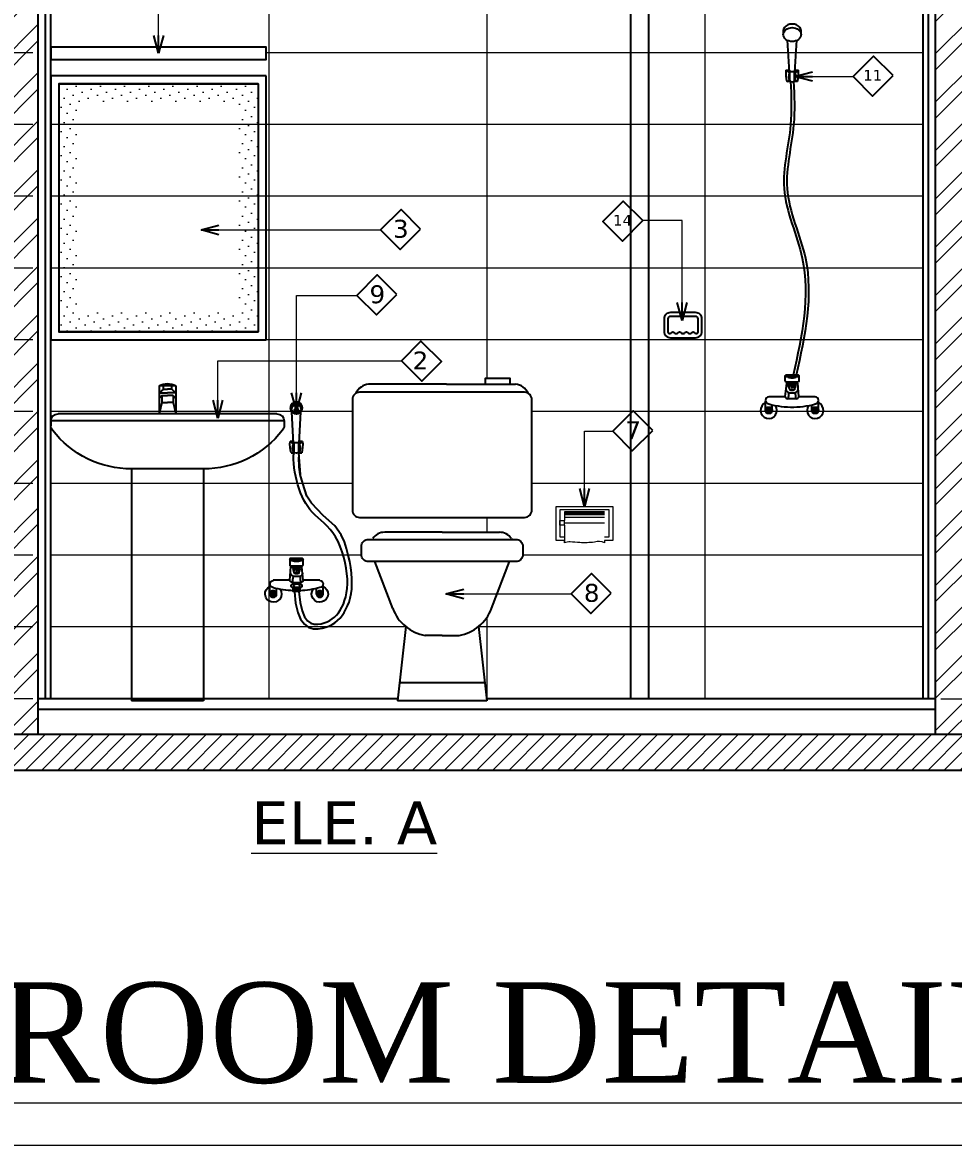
# Model space of a CAD drawing. Header units: centimetres. Extents: x 7997 to 116674, y 1017 to 13844.
# Drawn here: x 51540.4 to 51799.8, y 9764.1 to 10077 of the extents above; entities that cross this region are included whole.
import ezdxf
from ezdxf.enums import TextEntityAlignment as Align

# ---------------------------------------------------------------- set-up
doc = ezdxf.new("R2010")
doc.units = ezdxf.units.CM
doc.header["$LTSCALE"] = 200
doc.header["$PDMODE"] = 2
for name, color, linetype in [('A-DIM', 10, 'Continuous'), ('AFIX', 2, 'Continuous'), ('AFP-HATCH-TILES', 251, 'Continuous'), ('AFP-TOILET FIXTURE', 8, 'Continuous'), ('AFP-WALL  PLASTER', 8, 'Continuous'), ('COL', 1, 'Continuous'), ('DIM', 11, 'Continuous'), ('STEP', 7, 'Continuous'), ('WIN', 6, 'Continuous')]:
    doc.layers.add(name, color=color, linetype=linetype)
for name, color, linetype, lineweight in [('HAT', 8, 'Continuous', 9), ('HATCH', 8, 'Continuous', 5), ('TEXT', 6, 'Continuous', 18), ('TITLE', 7, 'Continuous', 20), ('WALL', 3, 'Continuous', 25)]:
    doc.layers.add(name, color=color, linetype=linetype, lineweight=lineweight)
doc.styles.add('sheet notes', font='verdana.ttf')
doc.styles.add('T2', font='')
doc.styles.add('TT1', font='times.ttf', dxfattribs={"width": 0.8, "height": 40})
doc.styles.get('T2').set_extended_font_data('Elisia')
doc.dimstyles.new('NORMAL-1', dxfattribs={"dimtxt": 10, "dimasz": 5, "dimexe": 5, "dimexo": 5, "dimgap": 1, "dimtad": 0, "dimdec": 0, "dimdsep": 46, "dimtxsty": 'T2', "dimblk1": 'OBLIQUE', "dimblk2": 'OBLIQUE', "dimsah": 1, "dimcen": 0.09, "dimclrd": 4, "dimclre": 4, "dimclrt": 6, "dimadec": 0, "dimazin": 0, "dimtfac": 1, "dimtdec": 0, "dimtofl": 0, "dimtmove": 1, "dimatfit": 3, "dimldrblk": 'OPEN30', "dimfxl": 0, "dimtolj": 1, "dimtzin": 0, "dimlwd": 5, "dimlwe": 5, "dimarcsym": 0})

# ---------------------------------------------------------------- blocks, each defined once
blk = doc.blocks.new('_OBLIQUE')
at = {"color": 0, "linetype": 'ByBlock'}
blk.add_line((-0.5, -0.5), (0.5, 0.5), dxfattribs=at)
blk = doc.blocks.new('*D330')
at = {"layer": 'Defpoints', "color": 0, "transparency": 16777216}
for p in [(51791.29, 10158.57), (51823.88, 10158.57), (51791.29, 9888.57, 0)]:
    blk.add_point(p, dxfattribs=at)
at = {"layer": 'DIM', "color": 4, "lineweight": 5, "transparency": 16777216}
for p, q in [((51796.29, 10158.57), (51828.88, 10158.57)), ((51823.88, 10158.57), (51823.88, 10037.43)), ((51823.88, 9888.57), (51823.88, 10009.71)), ((51796.29, 9888.57), (51828.88, 9888.57))]:
    blk.add_line(p, q, dxfattribs=at)
at = {"layer": 'DIM', "color": 4, "lineweight": 5, "transparency": 16777216, "xscale": 5, "yscale": 5, "zscale": 5}
for p, rotation in [((51823.88, 10158.57), 90), ((51823.88, 9888.57), 270)]:
    blk.add_blockref('_OBLIQUE', p, dxfattribs=dict(at, rotation=rotation))
at = {"layer": 'DIM', "color": 6, "transparency": 16777216, "insert": (51823.88, 10023.57), "char_height": 10, "attachment_point": 5, "rotation": 90, "style": 'T2'}
blk.add_mtext('\\A1;270', dxfattribs=at)
blk = doc.blocks.new('_Open30')
at = {"color": 0, "linetype": 'ByBlock', "lineweight": -2}
for p, q in [((-1, 0.268), (0, 0)), ((0, 0), (-1, -0.268)), ((0, 0), (-1, 0))]:
    blk.add_line(p, q, dxfattribs=at)
blk = doc.blocks.new('*D336')
at = {"layer": 'Defpoints', "color": 0, "transparency": 16777216}
for p in [(51548.29, 10088.57), (51508.7, 10068.57), (51548.29, 10068.57)]:
    blk.add_point(p, dxfattribs=at)
at = {"layer": 'DIM', "color": 4, "lineweight": 5, "transparency": 16777216}
for p, q in [((51508.7, 10088.57), (51508.7, 10093.57)), ((51543.29, 10088.57), (51503.7, 10088.57)), ((51543.29, 10068.57), (51503.7, 10068.57)), ((51508.7, 10068.57), (51508.7, 10063.57))]:
    blk.add_line(p, q, dxfattribs=at)
at = {"layer": 'DIM', "color": 4, "lineweight": 5, "transparency": 16777216, "xscale": 5, "yscale": 5, "zscale": 5}
for p, rotation in [((51508.7, 10088.57), 270), ((51508.7, 10068.57), 90)]:
    blk.add_blockref('_OBLIQUE', p, dxfattribs=dict(at, rotation=rotation))
at = {"layer": 'DIM', "color": 6, "transparency": 16777216, "insert": (51508.7, 10078.57), "char_height": 10, "attachment_point": 5, "rotation": 90, "style": 'T2'}
blk.add_mtext('\\A1;20', dxfattribs=at)
blk = doc.blocks.new('*D337')
at = {"layer": 'Defpoints', "color": 0, "transparency": 16777216}
for p in [(51548.29, 10068.57), (51508.7, 10048.57), (51548.29, 10048.57)]:
    blk.add_point(p, dxfattribs=at)
at = {"layer": 'DIM', "color": 4, "lineweight": 5, "transparency": 16777216}
for p, q in [((51508.7, 10068.57), (51508.7, 10073.57)), ((51543.29, 10068.57), (51503.7, 10068.57)), ((51543.29, 10048.57), (51503.7, 10048.57)), ((51508.7, 10048.57), (51508.7, 10043.57))]:
    blk.add_line(p, q, dxfattribs=at)
at = {"layer": 'DIM', "color": 4, "lineweight": 5, "transparency": 16777216, "xscale": 5, "yscale": 5, "zscale": 5}
for p, rotation in [((51508.7, 10068.57), 270), ((51508.7, 10048.57), 90)]:
    blk.add_blockref('_OBLIQUE', p, dxfattribs=dict(at, rotation=rotation))
at = {"layer": 'DIM', "color": 6, "transparency": 16777216, "insert": (51508.7, 10058.57), "char_height": 10, "attachment_point": 5, "rotation": 90, "style": 'T2'}
blk.add_mtext('\\A1;20', dxfattribs=at)
blk = doc.blocks.new('*D338')
at = {"layer": 'Defpoints', "color": 0, "transparency": 16777216}
for p in [(51548.29, 10048.57), (51508.7, 10028.57), (51548.29, 10028.57)]:
    blk.add_point(p, dxfattribs=at)
at = {"layer": 'DIM', "color": 4, "lineweight": 5, "transparency": 16777216}
for p, q in [((51508.7, 10048.57), (51508.7, 10053.57)), ((51543.29, 10048.57), (51503.7, 10048.57)), ((51543.29, 10028.57), (51503.7, 10028.57)), ((51508.7, 10028.57), (51508.7, 10023.57))]:
    blk.add_line(p, q, dxfattribs=at)
at = {"layer": 'DIM', "color": 4, "lineweight": 5, "transparency": 16777216, "xscale": 5, "yscale": 5, "zscale": 5}
for p, rotation in [((51508.7, 10048.57), 270), ((51508.7, 10028.57), 90)]:
    blk.add_blockref('_OBLIQUE', p, dxfattribs=dict(at, rotation=rotation))
at = {"layer": 'DIM', "color": 6, "transparency": 16777216, "insert": (51508.7, 10038.57), "char_height": 10, "attachment_point": 5, "rotation": 90, "style": 'T2'}
blk.add_mtext('\\A1;20', dxfattribs=at)
blk = doc.blocks.new('*D339')
at = {"layer": 'Defpoints', "color": 0, "transparency": 16777216}
for p in [(51548.29, 10028.57), (51508.7, 10008.57), (51548.29, 10008.57)]:
    blk.add_point(p, dxfattribs=at)
at = {"layer": 'DIM', "color": 4, "lineweight": 5, "transparency": 16777216}
for p, q in [((51508.7, 10028.57), (51508.7, 10033.57)), ((51543.29, 10028.57), (51503.7, 10028.57)), ((51543.29, 10008.57), (51503.7, 10008.57)), ((51508.7, 10008.57), (51508.7, 10003.57))]:
    blk.add_line(p, q, dxfattribs=at)
at = {"layer": 'DIM', "color": 4, "lineweight": 5, "transparency": 16777216, "xscale": 5, "yscale": 5, "zscale": 5}
for p, rotation in [((51508.7, 10028.57), 270), ((51508.7, 10008.57), 90)]:
    blk.add_blockref('_OBLIQUE', p, dxfattribs=dict(at, rotation=rotation))
at = {"layer": 'DIM', "color": 6, "transparency": 16777216, "insert": (51508.7, 10018.57), "char_height": 10, "attachment_point": 5, "rotation": 90, "style": 'T2'}
blk.add_mtext('\\A1;20', dxfattribs=at)
blk = doc.blocks.new('*D340')
at = {"layer": 'Defpoints', "color": 0, "transparency": 16777216}
for p in [(51548.29, 10008.57), (51508.7, 9988.57), (51548.29, 9988.57)]:
    blk.add_point(p, dxfattribs=at)
at = {"layer": 'DIM', "color": 4, "lineweight": 5, "transparency": 16777216}
for p, q in [((51508.7, 10008.57), (51508.7, 10013.57)), ((51543.29, 10008.57), (51503.7, 10008.57)), ((51543.29, 9988.57), (51503.7, 9988.57)), ((51508.7, 9988.57), (51508.7, 9983.57))]:
    blk.add_line(p, q, dxfattribs=at)
at = {"layer": 'DIM', "color": 4, "lineweight": 5, "transparency": 16777216, "xscale": 5, "yscale": 5, "zscale": 5}
for p, rotation in [((51508.7, 10008.57), 270), ((51508.7, 9988.57), 90)]:
    blk.add_blockref('_OBLIQUE', p, dxfattribs=dict(at, rotation=rotation))
at = {"layer": 'DIM', "color": 6, "transparency": 16777216, "insert": (51508.7, 9998.57), "char_height": 10, "attachment_point": 5, "rotation": 90, "style": 'T2'}
blk.add_mtext('\\A1;20', dxfattribs=at)
blk = doc.blocks.new('*D341')
at = {"layer": 'Defpoints', "color": 0, "transparency": 16777216}
for p in [(51548.29, 9988.57), (51508.7, 9968.57), (51548.29, 9968.57)]:
    blk.add_point(p, dxfattribs=at)
at = {"layer": 'DIM', "color": 4, "lineweight": 5, "transparency": 16777216}
for p, q in [((51508.7, 9988.57), (51508.7, 9993.57)), ((51543.29, 9988.57), (51503.7, 9988.57)), ((51543.29, 9968.57), (51503.7, 9968.57)), ((51508.7, 9968.57), (51508.7, 9963.57))]:
    blk.add_line(p, q, dxfattribs=at)
at = {"layer": 'DIM', "color": 4, "lineweight": 5, "transparency": 16777216, "xscale": 5, "yscale": 5, "zscale": 5}
for p, rotation in [((51508.7, 9988.57), 270), ((51508.7, 9968.57), 90)]:
    blk.add_blockref('_OBLIQUE', p, dxfattribs=dict(at, rotation=rotation))
at = {"layer": 'DIM', "color": 6, "transparency": 16777216, "insert": (51508.7, 9978.57), "char_height": 10, "attachment_point": 5, "rotation": 90, "style": 'T2'}
blk.add_mtext('\\A1;20', dxfattribs=at)
blk = doc.blocks.new('*D342')
at = {"layer": 'Defpoints', "color": 0, "transparency": 16777216}
for p in [(51548.29, 9968.57), (51508.7, 9948.57), (51548.29, 9948.57)]:
    blk.add_point(p, dxfattribs=at)
at = {"layer": 'DIM', "color": 4, "lineweight": 5, "transparency": 16777216}
for p, q in [((51508.7, 9968.57), (51508.7, 9973.57)), ((51543.29, 9968.57), (51503.7, 9968.57)), ((51543.29, 9948.57), (51503.7, 9948.57)), ((51508.7, 9948.57), (51508.7, 9943.57))]:
    blk.add_line(p, q, dxfattribs=at)
at = {"layer": 'DIM', "color": 4, "lineweight": 5, "transparency": 16777216, "xscale": 5, "yscale": 5, "zscale": 5}
for p, rotation in [((51508.7, 9968.57), 270), ((51508.7, 9948.57), 90)]:
    blk.add_blockref('_OBLIQUE', p, dxfattribs=dict(at, rotation=rotation))
at = {"layer": 'DIM', "color": 6, "transparency": 16777216, "insert": (51508.7, 9958.57), "char_height": 10, "attachment_point": 5, "rotation": 90, "style": 'T2'}
blk.add_mtext('\\A1;20', dxfattribs=at)
blk = doc.blocks.new('*D343')
at = {"layer": 'Defpoints', "color": 0, "transparency": 16777216}
for p in [(51548.29, 9948.57), (51508.7, 9928.57), (51548.29, 9928.57)]:
    blk.add_point(p, dxfattribs=at)
at = {"layer": 'DIM', "color": 4, "lineweight": 5, "transparency": 16777216}
for p, q in [((51508.7, 9948.57), (51508.7, 9953.57)), ((51543.29, 9948.57), (51503.7, 9948.57)), ((51543.29, 9928.57), (51503.7, 9928.57)), ((51508.7, 9928.57), (51508.7, 9923.57))]:
    blk.add_line(p, q, dxfattribs=at)
at = {"layer": 'DIM', "color": 4, "lineweight": 5, "transparency": 16777216, "xscale": 5, "yscale": 5, "zscale": 5}
for p, rotation in [((51508.7, 9948.57), 270), ((51508.7, 9928.57), 90)]:
    blk.add_blockref('_OBLIQUE', p, dxfattribs=dict(at, rotation=rotation))
at = {"layer": 'DIM', "color": 6, "transparency": 16777216, "insert": (51508.7, 9938.57), "char_height": 10, "attachment_point": 5, "rotation": 90, "style": 'T2'}
blk.add_mtext('\\A1;20', dxfattribs=at)
blk = doc.blocks.new('*D344')
at = {"layer": 'Defpoints', "color": 0, "transparency": 16777216}
for p in [(51548.29, 9928.57), (51508.7, 9908.57), (51548.29, 9908.57)]:
    blk.add_point(p, dxfattribs=at)
at = {"layer": 'DIM', "color": 4, "lineweight": 5, "transparency": 16777216}
for p, q in [((51508.7, 9928.57), (51508.7, 9933.57)), ((51543.29, 9928.57), (51503.7, 9928.57)), ((51543.29, 9908.57), (51503.7, 9908.57)), ((51508.7, 9908.57), (51508.7, 9903.57))]:
    blk.add_line(p, q, dxfattribs=at)
at = {"layer": 'DIM', "color": 4, "lineweight": 5, "transparency": 16777216, "xscale": 5, "yscale": 5, "zscale": 5}
for p, rotation in [((51508.7, 9928.57), 270), ((51508.7, 9908.57), 90)]:
    blk.add_blockref('_OBLIQUE', p, dxfattribs=dict(at, rotation=rotation))
at = {"layer": 'DIM', "color": 6, "transparency": 16777216, "insert": (51508.7, 9918.57), "char_height": 10, "attachment_point": 5, "rotation": 90, "style": 'T2'}
blk.add_mtext('\\A1;20', dxfattribs=at)
blk = doc.blocks.new('*D345')
at = {"layer": 'Defpoints', "color": 0, "transparency": 16777216}
for p in [(51548.29, 9908.57), (51508.7, 9888.57), (51548.29, 9888.57, 0)]:
    blk.add_point(p, dxfattribs=at)
at = {"layer": 'DIM', "color": 4, "lineweight": 5, "transparency": 16777216}
for p, q in [((51508.7, 9908.57), (51508.7, 9913.57)), ((51543.29, 9908.57), (51503.7, 9908.57)), ((51543.29, 9888.57), (51503.7, 9888.57)), ((51508.7, 9888.57), (51508.7, 9883.57))]:
    blk.add_line(p, q, dxfattribs=at)
at = {"layer": 'DIM', "color": 4, "lineweight": 5, "transparency": 16777216, "xscale": 5, "yscale": 5, "zscale": 5}
for p, rotation in [((51508.7, 9908.57), 270), ((51508.7, 9888.57), 90)]:
    blk.add_blockref('_OBLIQUE', p, dxfattribs=dict(at, rotation=rotation))
at = {"layer": 'DIM', "color": 6, "transparency": 16777216, "insert": (51508.7, 9898.57), "char_height": 10, "attachment_point": 5, "rotation": 90, "style": 'T2'}
blk.add_mtext('\\A1;20', dxfattribs=at)
blk = doc.blocks.new('Bdt-soap')
for points in [[(-0.075, 0.025), (-0.075, 0.075, -0.414214), (-0.05, 0.1), (0.05, 0.1, -0.414214), (0.075, 0.075), (0.075, 0.025, -0.414214), (0.05, 0), (-0.05, 0, -0.414214)], [(-0.0057, 0.0187), (-0.0078, 0.0208, 0.414214), (-0.0192, 0.0208), (-0.0213, 0.0187, -0.414214), (-0.0327, 0.0187), (-0.0348, 0.0208, 0.414214), (-0.0462, 0.0208), (-0.0489, 0.0181, -0.668179), (-0.06, 0.0227), (-0.06, 0.075, -0.414214), (-0.05, 0.085), (0.05, 0.085, -0.414214), (0.06, 0.075), (0.06, 0.0227, -0.668179), (0.0489, 0.0181), (0.0462, 0.0208, 0.414214), (0.0348, 0.0208), (0.0327, 0.0187, -0.414214), (0.0213, 0.0187), (0.0192, 0.0208, 0.414214), (0.0078, 0.0208), (0.0057, 0.0187, -0.414214)]]:
    blk.add_lwpolyline(points, format="xyb", close=True)
blk = doc.blocks.new('shwr')
at = {"layer": 'AFP-TOILET FIXTURE'}
for p, q in [((-25.1, 1048, 0), (-25.1, 1037.9, 0)), ((24.3, 1037.9), (24.3, 1048)), ((-8, 933.6), (-13.1, 1022)), ((7.2, 933.6), (12.3, 1022)), ((-17.9, 939.1), (-8.3, 931.4)), ((17.1, 939.1), (7.5, 931.4)), ((-15.3, 907.1), (-8, 909.7)), ((-8.3, 931.4), (-6.7, 931.4)), ((-8, 909.7), (-6.7, 909.7)), ((-6.7, 909.7), (-6.7, 932.6)), ((5.9, 909.7), (5.9, 932.6)), ((5.9, 931.4), (7.5, 931.4)), ((5.9, 909.7), (7.2, 909.7)), ((14.4, 907.1), (7.2, 909.7)), ((18.2, 85.6), (-19.7, 85.6)), ((-19.7, 85.6), (18.2, 85.6)), ((-19.7, 29.1), (-15.7, 66.5)), ((-6.9, 66.5), (-15.7, 66.5)), ((-14, 66.5), (-14, 69.6)), ((-11.2, 63.4), (-7.5, 65.5)), ((-11.2, 63.4), (-8, 53.6)), ((-9, 88), (-9, 85.6)), ((-8, 53.6), (-7.5, 65.5)), ((-8, 53.6), (-6.2, 63.4)), ((-7.5, 65.5), (-6.2, 63.4)), ((-3.7, 63.4), (-0.9, 65.4)), ((-3.7, 63.4), (-0.9, 52.6)), ((-0.9, 52.6), (-0.9, 65.4)), ((1.9, 63.4), (-0.9, 65.4)), ((1.9, 63.4), (-0.9, 52.6)), ((5.8, 65.5), (4.5, 63.4)), ((6.3, 53.6), (4.5, 63.4)), ((14.9, 66.5), (5.2, 66.5)), ((6.3, 53.6), (5.8, 65.5)), ((9.4, 63.4), (5.8, 65.5)), ((9.4, 63.4), (6.3, 53.6)), ((7.5, 88), (7.5, 85.6)), ((12.7, 66.5), (12.7, 69.6)), ((18.1, 29.1), (14.9, 66.5)), ((-9.6, 40.2), (7.9, 40.2)), ((-7.3, 50.2), (-6.9, 48.3)), ((5.8, 50.3), (5.6, 48.5)), ((-74.9, -9), (-74.9, 16.2)), ((-65.7, 29.1), (-19.7, 29.1)), ((-56.4, -9), (-56.4, 6.5)), ((11, 23.1), (-12.7, 23.1)), ((18, 29.1), (63.9, 29.1)), ((54.7, -9), (54.7, 6.1)), ((73.2, -9), (73.2, 17.7)), ((-62.8, -6.3), (-68.4, -11.8)), ((66.8, -6.3), (61.2, -11.8))]:
    blk.add_line(p, q, dxfattribs=at)
for points in [[(-17.9, 939.1), (-8.3, 939.1)], [(7.5, 939.1), (17.1, 939.1)], [(-6.7, 907.1), (-15.3, 907.1)], [(14.4, 907.1), (6.1, 907.1)], [(-8.5, 50.7), (-11.2, 63.4)], [(-6.2, 63.4), (-3.7, 63.4)], [(1.9, 63.4), (4.5, 63.4)], [(9.4, 63.4), (6.8, 50.7)]]:
    blk.add_lwpolyline(points, dxfattribs=at)
blk.add_lwpolyline([(-19.7, 73.6), (-19.7, 86.2, -0.414214), (-15.7, 90.2), (14.9, 90.2, -0.450757), (18.2, 86.2), (18.2, 73.6, -0.450757), (14.9, 69.6), (-15.7, 69.6, -0.414214)], format="xyb", close=True, dxfattribs=at)
for centre, radius in [((-65.7, -9), 9.25), ((63.9, -9), 9.25), ((-65.7, -9), 6.33), ((-65.7, -9), 3.91), ((63.9, -9), 6.33), ((63.9, -9), 3.91)]:
    blk.add_circle(centre, radius, dxfattribs=at)
for centre, radius, start, end in [((95.3, 932.3), 113.4, 176.5617, 192.8405), ((-73.8, 930.5), 91.3, 345.1737, 5.4241), ((12.6, 920.9), 23.4, 153.254, 208.4833), ((-3.8, 910), 2.97, 185.8766, 258.3285), ((3, 910), 2.97, 281.6715, 354.1234), ((-13.4, 920.9), 23.4, 331.5167, 26.746), ((-0.4, 924.2), 17.5, 256.8666, 283.1334), ((-16, 85), 3.89, 80.0387, 162.2042), ((-24.1, 48.1), 37.7, 70.496, 83.3081), ((-16.6, 53.2), 35.6, 77.7767, 87.9812), ((0.5, 112.7), 31.4, 247.5466, 267.7786), ((-6.5, 61.4), 5.07, 100.8502, 156.5317), ((-0.9, 51.8), 37.2, 89.8914, 102.6158), ((-0.9, 34.2), 32.8, 78.3829, 101.6171), ((-2, 112.7), 31.4, 272.2214, 292.4534), ((-0.6, 51.8), 37.2, 77.3842, 90.1086), ((4.8, 61.4), 5.07, 23.4683, 79.1498), ((15.1, 53.2), 35.6, 92.0188, 102.2233), ((22.6, 48.1), 37.7, 96.6919, 109.504), ((14.5, 85), 3.89, 17.7958, 99.9613), ((-7.8, 50.1), 10, 183.5171, 259.5325), ((70.6, 21.5), 82.3, 166.8906, 179.2336), ((-0.9, 66.5), 17.6, 244.0797, 295.9203), ((-0.9, 66.5), 19.2, 251.5113, 289.589), ((6.1, 50.1), 10, 280.4675, 356.4829), ((-72.3, 21.5), 82.3, 0.7664, 13.1094), ((-65.7, -9), 22.9, 113.8785, 36.3448), ((-64.6, 19), 10.1, 95.7851, 264.2149), ((0, 246.4), 246.4, 254.5467, 287.2783), ((-12.4, 30.5), 7.4, 191.1725, 267.9124), ((10.7, 30.5), 7.4, 272.0876, 348.8275), ((63.9, -9), 22.9, 144.8329, 66.1215), ((62.9, 19), 10.1, 275.7851, 84.2149)]:
    blk.add_arc(centre, radius, start, end, dxfattribs=at)
for centre, major_axis, ratio, start_param, end_param in [((-0.4, 1048, 0), (-24.7, 0), 0.781905, 9.424778, 12.566371), ((-0.4, 1037.9), (-24.7, 0), 0.781905, 3.141593, 9.424778), ((-0.4, 938.2), (-7.91, 0), 0.409654, -0.096041, 3.237634), ((-0.4, 934.5), (7.91, 0), 0.409654, 2.905304, 3.784173), ((-0.4, 934.5), (7.91, 0), 0.409654, -0.637015, 0.236289)]:
    blk.add_ellipse(centre, major_axis=major_axis, ratio=ratio, start_param=start_param, end_param=end_param, dxfattribs=at)
for points in [[(-4.9, 907.3, 0), (-4.9, 786.4, 0), (-23, 609.2, 0), (27.8, 414.9, 0), (2.2, 88.7, 0)], [(3.6, 907.1), (3.6, 786.3), (-14.5, 609), (36.3, 414.7, 0), (10.7, 88.6, 0)]]:
    blk.add_spline(points, degree=3, dxfattribs=at)
blk = doc.blocks.new('A$C60707513')
at = {"layer": 'HATCH'}
h = blk.add_hatch(dxfattribs=at)
h.set_pattern_fill('DOTS', color=11, scale=15, angle=45, style=0)
h.set_pattern_definition([(45, (155490.603, 236660.367), (-8.4189901, 25.2569703), [0, -23.8125])])
h.paths.add_polyline_path([(577.6, 713.6), (22.4, 713.6), (22.4, 22.4), (577.6, 22.4)])
h.paths.add_polyline_path([(524.4, 75.6), (75.6, 75.6), (75.6, 660.4), (524.4, 660.4)], flags=16)
at = {"layer": 'AFIX', "color": 11}
blk.add_line((0, 0, 0), (0, 736), dxfattribs=at)
at = {"layer": 'AFIX', "color": 11, "elevation": 0}
for points in [[(0, 736), (600, 736), (600, 0), (0, 0)], [(22.4, 713.6), (577.6, 713.6), (577.6, 22.4), (22.4, 22.4)], [(577.6, 713.6), (22.4, 713.6), (22.4, 22.4), (577.6, 22.4)]]:
    blk.add_lwpolyline(points, dxfattribs=at)
at = {"color": 11}
blk.add_wipeout([(0, 780.9), (600, 780.9), (600, 815.9), (0, 815.9)], dxfattribs=at).dxf.layer = 'AFIX'
at = {"layer": 'AFIX', "color": 11}
blk.add_lwpolyline([(600, 815.9), (600, 780.9), (0, 780.9), (0, 815.9)], close=True, dxfattribs=at)
blk = doc.blocks.new('UM_1_F')
for p, q in [((-22.9, 877.8), (-22.9, 800)), ((-22.9, 877.8), (-12.9, 877.8)), ((-22.9, 877.8), (22.9, 877.8)), ((-11.6, 869), (-11.6, 877.8)), ((11.6, 869), (11.6, 877.8)), ((22.9, 877.8), (22.9, 800)), ((-11.6, 869), (-22.9, 858.5)), ((-22.9, 858.5), (0, 858.5)), ((-15.5, 851.1), (-22.9, 842.2)), ((-15.5, 851.1), (-15.5, 831.8)), ((-15.5, 851.1), (0, 851.1)), ((-11.6, 869), (0, 869)), ((11.6, 869), (0, 869)), ((22.9, 858.5), (0, 858.5)), ((15.5, 851.1), (0, 851.1)), ((11.6, 869), (22.9, 858.5)), ((15.5, 851.1), (22.9, 842.2)), ((15.5, 851.1), (15.5, 831.8)), ((-15.5, 831.8), (-22.9, 800)), ((-15.5, 831.8), (0, 831.8)), ((15.5, 831.8), (0, 831.8)), ((15.5, 831.8), (22.9, 800)), ((-305, 800), (305, 800)), ((-325, 780), (-325, 766.7)), ((-325, 780), (325, 780)), ((325, 780), (325, 766.7)), ((-100, 646.3), (-100, 0)), ((-100, 646.3), (100, 646.3)), ((100, 646.3), (100, 0)), ((-100, 0), (100, 0))]:
    blk.add_line(p, q)
for centre, radius, start, end in [((0, 841.1), 43.2, 57.9543, 122.0457), ((-305, 780), 20, 90, 180), ((305, 780), 20, 0, 90), ((-305, 766.7), 20, 180, 217.8117), ((-100, 925.8), 279.5, 217.8117, 270), ((100, 925.8), 279.5, 270, 322.1883), ((305, 766.7), 20, 322.1883, 0)]:
    blk.add_arc(centre, radius, start, end)
blk = doc.blocks.new('Health foucet')
at = {"layer": 'AFP-TOILET FIXTURE'}
for p, q in [((1018120.2, 58032.2), (1018115.1, 58120.6)), ((1018135.4, 58032.2), (1018140.5, 58120.6)), ((1018110.3, 58037.7), (1018119.8, 58030)), ((1018119.8, 58030), (1018121.4, 58030)), ((1018121.4, 58008.3), (1018121.4, 58031.2)), ((1018134.1, 58008.3), (1018134.1, 58031.2)), ((1018134.1, 58030), (1018135.7, 58030)), ((1018145.2, 58037.7), (1018135.7, 58030)), ((1018112.9, 58005.7), (1018120.2, 58008.3)), ((1018120.2, 58008.3), (1018121.4, 58008.3)), ((1018134.1, 58008.3), (1018135.4, 58008.3)), ((1018142.6, 58005.7), (1018135.4, 58008.3)), ((1018146.4, 57707.2), (1018108.5, 57707.2)), ((1018108.5, 57707.2), (1018146.4, 57707.2)), ((1018119.1, 57709.6), (1018119.1, 57707.2)), ((1018135.7, 57709.6), (1018135.7, 57707.2)), ((1018108.5, 57650.7), (1018112.5, 57688.1)), ((1018121.3, 57688.1), (1018112.5, 57688.1)), ((1018114.2, 57688.1), (1018114.2, 57691.2)), ((1018117, 57685), (1018120.7, 57687.1)), ((1018117, 57685), (1018120.1, 57675.2)), ((1018120.1, 57675.2), (1018120.7, 57687.1)), ((1018120.1, 57675.2), (1018121.9, 57685)), ((1018120.7, 57687.1), (1018121.9, 57685)), ((1018120.8, 57671.8), (1018121.2, 57669.9)), ((1018124.5, 57685), (1018127.3, 57687)), ((1018124.5, 57685), (1018127.3, 57674.2)), ((1018127.3, 57674.2), (1018127.3, 57687)), ((1018130.1, 57685), (1018127.3, 57687)), ((1018130.1, 57685), (1018127.3, 57674.2)), ((1018133.9, 57687.1), (1018132.7, 57685)), ((1018134.5, 57675.2), (1018132.7, 57685)), ((1018143.1, 57688.1), (1018133.4, 57688.1)), ((1018134, 57671.9), (1018133.7, 57670.1)), ((1018134.5, 57675.2), (1018133.9, 57687.1)), ((1018137.6, 57685), (1018133.9, 57687.1)), ((1018137.6, 57685), (1018134.5, 57675.2)), ((1018140.9, 57688.1), (1018140.9, 57691.2)), ((1018146.3, 57650.7), (1018143.1, 57688.1)), ((1018062.5, 57650.7), (1018108.5, 57650.7)), ((1018139.1, 57644.7), (1018115.5, 57644.7)), ((1018116.4, 57640.7), (1018116.4, 57644.2)), ((1018118.6, 57661.8), (1018136.1, 57661.8)), ((1018138.1, 57640.7), (1018138.1, 57644.2)), ((1018138.1, 57640.7), (1018138.1, 57640.7)), ((1018146.1, 57650.7), (1018192.1, 57650.7)), ((1018053.3, 57612.6), (1018053.3, 57637.8)), ((1018065.4, 57615.3), (1018059.8, 57609.8)), ((1018071.8, 57612.6), (1018071.8, 57628.1)), ((1018117.5, 57624), (1018136.3, 57622.4)), ((1018117.6, 57625.6), (1018136.3, 57624)), ((1018117.8, 57627.2), (1018136.3, 57625.6)), ((1018117.9, 57628.8), (1018136.3, 57627.2)), ((1018118.9, 57637.4), (1018118.9, 57633.6)), ((1018119.4, 57628.8), (1018119.4, 57630.4)), ((1018134.2, 57628.8), (1018134.2, 57630.4)), ((1018135.4, 57637.5), (1018135.4, 57633.5)), ((1018182.9, 57612.6), (1018182.9, 57627.7)), ((1018195, 57615.3), (1018189.4, 57609.8)), ((1018201.4, 57612.6), (1018201.4, 57639.3))]:
    blk.add_line(p, q, dxfattribs=at)
for points in [[(1018110.3, 58037.7), (1018119.9, 58037.7)], [(1018135.7, 58037.7), (1018145.2, 58037.7)], [(1018120.7, 57619.7), (1018117.3, 57588.7), (1018111.9, 57565.4), (1018104.9, 57548.6), (1018096.6, 57537.5), (1018087.4, 57531.1), (1018077.8, 57528.3), (1018068.2, 57528.2), (1018058.8, 57529.7), (1018050.1, 57532), (1018042.1, 57535), (1018034.7, 57538.7), (1018027.8, 57543.1), (1018021.5, 57548.2), (1018015.8, 57554), (1018010.4, 57560.5), (1018005.5, 57567.8), (1018001, 57575.8), (1017996.9, 57584.6), (1017993.3, 57594.1), (1017990.3, 57604.5), (1017988, 57615.7), (1017986.4, 57627.7), (1017985.7, 57640.6), (1017985.8, 57654.4), (1017986.9, 57669), (1017988.9, 57684.2), (1017991.8, 57699.7), (1017995.6, 57715.2), (1018000.1, 57730.5), (1018005.5, 57745.1), (1018011.6, 57758.9), (1018018.4, 57771.5), (1018025.9, 57782.6), (1018033.9, 57792.6), (1018042.2, 57801.5), (1018050.7, 57809.7), (1018059.2, 57817.4), (1018067.5, 57824.8), (1018075.5, 57832.2), (1018083, 57839.7), (1018089.9, 57847.7), (1018096.2, 57856.1), (1018101.9, 57865), (1018107, 57874.4), (1018111.7, 57884.2), (1018116, 57894.5), (1018119.9, 57905.2), (1018123.5, 57916.4), (1018126.8, 57928.1), (1018129.7, 57940.1), (1018132.2, 57952.2), (1018134.1, 57964.2), (1018135.3, 57976.1), (1018135.8, 57987.5), (1018135.5, 57998.4), (1018134.2, 58008.5)], [(1018085.5, 57865.8), (1018098.5, 57884.9), (1018110.2, 57920.5), (1018117.5, 57945.5), (1018117.5, 57945.5), (1018117.5, 57945.5), (1018117.5, 57945.5), (1018117.5, 57945.5), (1018117.5, 57945.5), (1018117.5, 57945.5), (1018117.5, 57945.5), (1018119.7, 57965.6), (1018121.4, 57994.1), (1018117.5, 57945.5), (1018121.4, 57994.1), (1018117.5, 57945.5), (1018121.4, 58008.4)], [(1018121.4, 58005.7), (1018112.9, 58005.7)], [(1018142.6, 58005.7), (1018134.2, 58005.7)], [(1018133.4, 57618.3), (1018129.9, 57586.6), (1018124.1, 57561.4), (1018116, 57542.2), (1018105.6, 57528.3), (1018093.1, 57519.4), (1018079.8, 57515.5), (1018067.2, 57515.4), (1018056.1, 57517.2), (1018046.2, 57519.8), (1018037, 57523.3), (1018028.3, 57527.6), (1018020.3, 57532.7), (1018013, 57538.7), (1018006.2, 57545.4), (1018000.1, 57552.9), (1017994.6, 57561), (1017989.6, 57569.9), (1017985.1, 57579.6), (1017981.1, 57590.1), (1017977.9, 57601.4), (1017975.4, 57613.6), (1017973.7, 57626.5), (1017972.9, 57640.3), (1017973, 57654.9), (1017974.2, 57670.3), (1017976.3, 57686.5), (1017979.3, 57703.4), (1017983.2, 57720.9), (1017988.1, 57739.1), (1017993.7, 57757.8), (1018003.4, 57777.1), (1018020.9, 57803), (1018053.3, 57831.4), (1018085.5, 57865.8)], [(1018119.6, 57672.3), (1018117, 57685)], [(1018121.9, 57685), (1018124.5, 57685)], [(1018130.1, 57685), (1018132.7, 57685)], [(1018137.6, 57685), (1018135, 57672.3)]]:
    blk.add_lwpolyline(points, dxfattribs=at)
for points in [[(1018108.5, 57695.2), (1018108.5, 57707.8, -0.414214), (1018112.5, 57711.8), (1018143.1, 57711.8, -0.450757), (1018146.4, 57707.8), (1018146.4, 57695.2, -0.450757), (1018143.1, 57691.2), (1018112.5, 57691.2, -0.414214)], [(1018112.4, 57636.7), (1018112.4, 57634.4, 0.414214), (1018116.4, 57630.4), (1018138.1, 57630.4, 0.414214), (1018142.1, 57634.4), (1018142.1, 57636.7, 0.414214), (1018138.1, 57640.7), (1018116.4, 57640.7, 0.414214)]]:
    blk.add_lwpolyline(points, format="xyb", close=True, dxfattribs=at)
blk.add_lwpolyline([(1018117.9, 57628.8), (1018117.9, 57619.9), (1018136.3, 57619.9), (1018136.3, 57628.8)], close=True, dxfattribs=at)
for centre, radius in [((1018062.5, 57612.6), 9.25), ((1018062.5, 57612.6), 6.33), ((1018062.5, 57612.6), 3.91), ((1018192.1, 57612.6), 9.25), ((1018192.1, 57612.6), 6.33), ((1018192.1, 57612.6), 3.91)]:
    blk.add_circle(centre, radius, dxfattribs=at)
for centre, radius, start, end in [((1018223.5, 58030.9), 113.4, 176.5617, 192.8405), ((1018140.7, 58019.5), 23.4, 153.254, 208.4833), ((1018114.8, 58019.5), 23.4, 331.5167, 26.746), ((1018054.3, 58029), 91.3, 345.1737, 5.4241), ((1018124.4, 58008.6), 2.97, 185.8766, 258.3285), ((1018127.8, 58022.7), 17.5, 256.8666, 283.1334), ((1018131.1, 58008.6), 2.97, 281.6715, 354.1234), ((1018112.2, 57706.6), 3.89, 80.0387, 162.2042), ((1018104.1, 57669.7), 37.7, 70.496, 83.3081), ((1018111.6, 57674.8), 35.6, 77.7767, 87.9812), ((1018128.6, 57734.2), 31.4, 247.5466, 267.7786), ((1018127.2, 57673.4), 37.2, 89.8914, 102.6158), ((1018126.2, 57734.2), 31.4, 272.2214, 292.4534), ((1018127.6, 57673.4), 37.2, 77.3842, 90.1086), ((1018143.3, 57674.8), 35.6, 92.0188, 102.2233), ((1018150.8, 57669.7), 37.7, 96.6919, 109.504), ((1018142.7, 57706.6), 3.89, 17.7958, 99.9613), ((1018121.7, 57683), 5.07, 100.8502, 156.5317), ((1018127.3, 57688.1), 17.6, 244.0797, 295.9203), ((1018127.3, 57655.8), 32.8, 78.3829, 101.6171), ((1018133, 57683), 5.07, 23.4683, 79.1498), ((1018063.5, 57640.6), 10.1, 95.7851, 264.2149), ((1018115.8, 57652.1), 7.4, 191.1725, 267.9124), ((1018120.4, 57671.6), 10, 183.5171, 259.5325), ((1018198.7, 57643.1), 82.3, 166.8906, 179.2336), ((1018113.5, 57635.9), 5.58, 16.3012, 59.0267), ((1018127.2, 57628.4), 12.3, 47.9766, 132.6197), ((1018127.3, 57688.1), 19.2, 251.5113, 289.589), ((1018143.3, 57633.6), 8.79, 125.9377, 153.0507), ((1018134.2, 57671.6), 10, 280.4675, 356.4829), ((1018055.9, 57643.1), 82.3, 0.7664, 13.1094), ((1018138.9, 57652.1), 7.4, 272.0876, 348.8275), ((1018191.1, 57640.6), 10.1, 275.7851, 84.2149), ((1018062.5, 57612.6), 22.9, 113.8785, 36.3448), ((1018128.2, 57868), 246.4, 254.5467, 267.615), ((1018110.3, 57637.7), 9.56, 310.0587, 334.6134), ((1018127.2, 57642.6), 12.3, 227.3803, 312.0234), ((1018140.9, 57635.4), 5.78, 199.6158, 241.3958), ((1018128.2, 57868), 246.4, 271.8996, 285.0388), ((1018192.1, 57612.6), 22.9, 144.8329, 66.1215)]:
    blk.add_arc(centre, radius, start, end, dxfattribs=at)
for centre, major_axis, ratio, start_param, end_param in [((1018127.8, 58131.5), (-16.9, 0), 0.991563, 3.141593, 9.424778), ((1018127.8, 58127.8), (13.3, 0), 0.842711, 3.141593, 9.424778), ((1018127.8, 58033.1), (7.91, 0), 0.409654, 2.905304, 3.784173), ((1018127.8, 58036.7), (-7.91, 0), 0.409654, -0.096041, 3.237634), ((1018127.8, 58033.1), (7.91, 0), 0.409654, -0.637015, 0.236289)]:
    blk.add_ellipse(centre, major_axis=major_axis, ratio=ratio, start_param=start_param, end_param=end_param, dxfattribs=at)
for centre, major_axis, ratio in [((1018127.8, 58130), (15.7, 0), 0.972802), ((1018127.8, 58123.4), (-6.63, 0), 0.798736)]:
    blk.add_ellipse(centre, major_axis=major_axis, ratio=ratio, dxfattribs=at)
blk = doc.blocks.new('CLOSETT')
for points in [[(1019537.6, 55389.1), (1020002.1, 55388.6), (1020007.4, 55389.3), (1020009.9, 55390.2), (1020009.9, 55390.2), (1020016.2, 55394.5), (1020016.2, 55394.5), (1020018.2, 55396.8), (1020019.4, 55398.6), (1020020.7, 55401.4), (1020020.7, 55401.4), (1020021.3, 55403.3), (1020021.6, 55404.4), (1020021.8, 55405.3), (1020022, 55406.7), (1020022.1, 55408.6), (1020022.1, 55717.3), (1020021.8, 55720.4), (1020021.4, 55722.5), (1020021.4, 55722.5), (1020020.3, 55725.6), (1020020.3, 55725.6), (1020016.2, 55731.5), (1020016.2, 55731.5), (1020016.2, 55731.5), (1020012, 55734.7), (1020012, 55734.7), (1020009.2, 55739.6), (1020007.4, 55742.2), (1020005.3, 55744.8), (1020002.5, 55747.8), (1019999.6, 55750.3), (1019997.7, 55751.8), (1019994.9, 55753.7), (1019989.5, 55756.6), (1019983.8, 55758.7), (1019979.5, 55759.8), (1019977, 55760.2), (1019961.7, 55760.2), (1019961.7, 55775.2), (1019891.7, 55775.2), (1019891.7, 55760.2), (1019567.1, 55760.2), (1019565.5, 55759.9), (1019563.9, 55759.6), (1019562.3, 55759.2), (1019560.8, 55758.9), (1019559.5, 55758.4), (1019557.9, 55757.9), (1019557.9, 55757.9), (1019556.1, 55757.2), (1019554.4, 55756.5), (1019552.8, 55755.7), (1019550.7, 55754.6), (1019548.7, 55753.3), (1019547.3, 55752.4), (1019545.2, 55750.9), (1019543.7, 55749.7), (1019542.3, 55748.5), (1019540.6, 55746.8), (1019540.6, 55746.8), (1019537.5, 55743.2), (1019536.2, 55741.6), (1019536.2, 55741.6), (1019535.7, 55740.8), (1019535.7, 55740.8), (1019535.1, 55739.9), (1019534.7, 55739.3), (1019534.3, 55738.6), (1019534.3, 55738.6), (1019533.3, 55737), (1019532.8, 55736.1), (1019532.1, 55734.7), (1019531.1, 55734.1), (1019531.1, 55734.1), (1019530, 55733.3), (1019529.2, 55732.6), (1019528.7, 55732.2), (1019527.9, 55731.5), (1019527.9, 55731.5), (1019526.1, 55729.4), (1019525.4, 55728.3), (1019524.7, 55727.2), (1019524.2, 55726.3), (1019523.8, 55725.6), (1019523.3, 55724.3), (1019523.3, 55724.3), (1019522.6, 55721.8), (1019522.3, 55720.5), (1019522.2, 55719.5), (1019522.1, 55717.3), (1019522.1, 55408.6), (1019522.4, 55404.9), (1019522.4, 55404.9), (1019524.1, 55399.8), (1019524.1, 55399.8), (1019527.9, 55394.5), (1019527.9, 55394.5), (1019531.1, 55391.9), (1019531.1, 55391.9), (1019535.6, 55389.7), (1019537.8, 55389.1)], [(1019935.9, 55347.1), (1019612.4, 55347.3), (1019607.4, 55347), (1019601.8, 55345.9), (1019601.8, 55345.9), (1019596.6, 55344.1), (1019593.4, 55342.5), (1019593.4, 55342.5), (1019593.4, 55342.5), (1019589.2, 55339.9), (1019589.2, 55339.9), (1019585.9, 55337.3), (1019583.5, 55335), (1019582.2, 55333.6), (1019581, 55332.1), (1019579, 55329.4), (1019579, 55329.4), (1019577.5, 55327.3), (1019567.1, 55327.3), (1019565.6, 55327.2), (1019564.4, 55327.1), (1019563.2, 55326.9), (1019560.7, 55326.2), (1019559.9, 55326), (1019559, 55325.6), (1019557.9, 55325.1), (1019556.5, 55324.3), (1019555.6, 55323.7), (1019554.8, 55323.1), (1019552.9, 55321.4), (1019550.8, 55319), (1019550.8, 55319), (1019549, 55315.9), (1019549, 55315.9), (1019547.8, 55312.7), (1019547.8, 55312.7), (1019547.2, 55309.9), (1019547.2, 55309.9), (1019547.1, 55307.3), (1019547.1, 55285.3), (1019547.3, 55282.3), (1019547.3, 55282.3), (1019548.1, 55279.1), (1019548.1, 55279.1), (1019549.2, 55276.3), (1019549.2, 55276.3), (1019552.9, 55271.2), (1019552.9, 55271.2), (1019555.2, 55269.2), (1019555.2, 55269.2), (1019559.1, 55267), (1019559.1, 55267), (1019563.2, 55265.7), (1019567.1, 55265.3), (1019584.5, 55265.3), (1019634.5, 55134.3), (1019638.3, 55125.6), (1019641.3, 55119.7), (1019645.5, 55112.6), (1019649.8, 55106.3), (1019656.2, 55098.3), (1019656.2, 55098.3), (1019669.7, 55085.2), (1019669.7, 55085.2), (1019647.5, 54877.3), (1019896.7, 54877.3), (1019873.4, 55084.3), (1019874.4, 55085.2), (1019881.1, 55091.2), (1019881.1, 55091.2), (1019887.7, 55098), (1019892.3, 55103.6), (1019896.4, 55109.2), (1019900.6, 55115.8), (1019906.4, 55126.8), (1019909.7, 55134.6), (1019918, 55156.3), (1019924.1, 55172.3), (1019934.6, 55199.9), (1019934.6, 55199.9), (1019959.6, 55265.3), (1019966.4, 55265.3), (1019971.4, 55265.3), (1019977.1, 55265.3), (1019983.2, 55266.3), (1019983.2, 55266.3), (1019989.9, 55269.9), (1019993.2, 55273.5), (1019995.1, 55276.7), (1019997.1, 55285.3), (1019997.1, 55288.7), (1019997.1, 55296.3), (1019997.1, 55307.3), (1019996.3, 55312.6), (1019994.3, 55317.5), (1019991.2, 55321.4), (1019987.2, 55324.5), (1019983.8, 55326.1), (1019977.1, 55327.3), (1019966.5, 55327.3), (1019965.1, 55329.4), (1019958.4, 55337.1), (1019950.7, 55342.5), (1019950.7, 55342.5), (1019942.4, 55345.9), (1019942.4, 55345.9), (1019931.8, 55347.3)]]:
    blk.add_wipeout(points).dxf.layer = 'AFP-TOILET FIXTURE'
at = {"layer": 'AFP-TOILET FIXTURE'}
for p, q in [((1019784.7, 55760.2), (1019567.8, 55760.2)), ((1019784.7, 55760.2), (1019977, 55760.2)), ((1019772.1, 55347.3), (1019612.4, 55347.3)), ((1019772.1, 55347.3), (1019931.8, 55347.3)), ((1019965.1, 55329.4), (1019966.5, 55327.3)), ((1019634.4, 55134.6), (1019584.5, 55265.3)), ((1019909.7, 55134.6), (1019959.6, 55265.3)), ((1019670.8, 55084.3), (1019647.5, 54877.3)), ((1019873.4, 55084.3), (1019896.7, 54877.3)), ((1019772.1, 55059.7), (1019724.8, 55059.7)), ((1019772.1, 55059.7), (1019819.3, 55059.7)), ((1019891.5, 54927.3), (1019652.6, 54927.3)), ((1019896.7, 54877.3), (1019647.5, 54877.3))]:
    blk.add_line(p, q, dxfattribs=at)
blk.add_lwpolyline([(1019961.7, 55760.2), (1019961.7, 55775.2), (1019891.7, 55775.2), (1019891.7, 55760.2)], close=True, dxfattribs=at)
for points in [[(1020022.1, 55408.6), (1020022.1, 55717.3, 0.414214), (1020002.1, 55737.3), (1019542.1, 55737.3, 0.414214), (1019522.1, 55717.3), (1019522.1, 55408.6, 0.414214), (1019542.1, 55388.6), (1020002.1, 55388.6, 0.414214)], [(1019997.1, 55307.3), (1019997.1, 55285.3, -0.414214), (1019977.1, 55265.3), (1019567.1, 55265.3, -0.414214), (1019547.1, 55285.3), (1019547.1, 55307.3, -0.414214), (1019567.1, 55327.3), (1019977.1, 55327.3, -0.414214)]]:
    blk.add_lwpolyline(points, format="xyb", close=True, dxfattribs=at)
for centre, radius, start, end in [((1019573.5, 55714.7), 45.9, 98.0355, 154.2062), ((1019970.6, 55714.7), 45.9, 25.7938, 81.9645), ((1019612.4, 55307.3), 40, 90, 146.4991), ((1019931.8, 55307.3), 40, 33.5009, 90), ((1019745.5, 55176.6), 118.7, 200.7366, 259.9985), ((1019798.7, 55176.6), 118.7, 280.0015, 339.2634)]:
    blk.add_arc(centre, radius, start, end, dxfattribs=at)

msp = doc.modelspace()

# ---------------------------------------------------------------- hatches: boundary and pattern name
at = {"layer": 'HAT'}
h = msp.add_hatch(dxfattribs=at)
h.set_pattern_fill('ANSI32', color=8)
h.set_pattern_definition([(45, (19547.728, -7089.674), (-6.735192, 6.735192), []), (45, (19552.218, -7089.674), (-6.735192, 6.735192), [])])
h.paths.add_polyline_path([(51519.7858, 10224.5926), (51529.7683, 10224.5926), (51530.4314, 10221.0315), (51531.8822, 10228.4436), (51532.0822, 10224.6253), (51544.7858, 10224.6253), (51544.7858, 9878.5702), (51519.7858, 9878.5702)])
h = msp.add_hatch(dxfattribs=at)
h.set_pattern_fill('ANSI32', color=8)
h.set_pattern_definition([(45, (19657.728, -7089.674), (-6.735192, 6.735192), []), (45, (19662.218, -7089.674), (-6.735192, 6.735192), [])])
h.paths.add_polyline_path([(51804.7858, 9878.5702), (51794.7858, 9878.5702), (51794.7858, 10224.5926), (51798.974, 10224.5926), (51799.637, 10221.0315), (51801.0878, 10228.4436), (51801.2879, 10224.6253), (51804.7858, 10224.6253)])
h = msp.add_hatch(dxfattribs=at)
h.set_pattern_fill('ANSI31', color=8)
h.set_pattern_definition([(45, (19657.7282, -7089.674), (-2.24506403, 2.24506403), [])])
h.paths.add_polyline_path([(51859.901, 9878.5702), (51863.8486, 9876.0913), (51844.8657, 9876.0913), (51852.6232, 9873.3562), (51850.2939, 9868.5702), (51489.2778, 9868.5702), (51486.9485, 9873.3562), (51494.706, 9876.0913), (51475.7231, 9876.0913), (51479.6707, 9878.5702)])

# ---------------------------------------------------------------- linework, layer by layer
at = {"layer": 'AFP-HATCH-TILES', "color": 251}
for p, q in [((51548.2858, 9888.5702, 0), (51548.2858, 10218.5702)), ((51791.2858, 9888.5702, 0), (51791.2858, 10218.5702))]:
    msp.add_line(p, q, dxfattribs=at)
at = {"layer": 'AFP-WALL  PLASTER'}
for p, q in [((51546.7858, 9888.5702, 0), (51546.7858, 10218.5702, 0)), ((51792.7858, 9888.5702, 0), (51792.7858, 10218.5702, 0))]:
    msp.add_line(p, q, dxfattribs=at)
at = {"layer": 'COL'}
for p, q in [((51859.901, 9878.5702), (51479.6707, 9878.5702)), ((51850.2939, 9868.5702), (51489.2778, 9868.5702))]:
    msp.add_line(p, q, dxfattribs=at)
at = {"layer": 'HAT'}
for p, q in [((51609.0358, 10188.5702), (51609.0358, 9888.5702)), ((51669.7858, 10188.5702), (51669.7858, 9888.5702)), ((51730.5358, 10188.5702), (51730.5358, 9888.5702)), ((51791.2858, 10068.5702), (51548.2858, 10068.5702)), ((51791.2858, 10048.5702), (51548.2858, 10048.5702)), ((51791.2858, 10028.5702), (51548.2858, 10028.5702)), ((51791.2858, 10008.5702), (51548.2858, 10008.5702)), ((51791.2858, 9988.5702), (51548.2858, 9988.5702)), ((51791.2858, 9968.5702), (51548.2858, 9968.5702, 0)), ((51791.2858, 9948.5702), (51548.2858, 9948.5702)), ((51791.2858, 9928.5702), (51548.2858, 9928.5702)), ((51791.2858, 9908.5702), (51548.2858, 9908.5702)), ((52660.4906, 9764.0841), (50144.267, 9764.0841))]:
    msp.add_line(p, q, dxfattribs=at)
at = {"layer": 'HAT', "linetype": 'ByBlock'}
for p, q in [((51702.539, 9940.6359, 0), (51691.385, 9940.6359, 0)), ((51691.385, 9940.6359, 0), (51691.385, 9938.2226, 0)), ((51702.539, 9940.4753, 0), (51691.385, 9940.4753, 0)), ((51702.539, 9940.2339, 0), (51691.385, 9940.2339, 0)), ((51702.539, 9939.8475, 0), (51691.385, 9939.8475, 0)), ((51702.539, 9939.0916, 0), (51691.385, 9939.0916, 0)), ((51690.0692, 9936.9682, 0), (51690.0692, 9938.2226, 0)), ((51690.0692, 9938.2226, 0), (51691.385, 9938.2226, 0)), ((51691.385, 9936.9682, 0), (51690.0692, 9936.9682, 0)), ((51691.385, 9936.9682, 0), (51691.385, 9938.2226, 0)), ((51691.385, 9937.5954, 0), (51702.539, 9937.5954, 0)), ((51691.385, 9936.9682, 0), (51691.385, 9932.0272, 0))]:
    msp.add_line(p, q, dxfattribs=at)
at = {"layer": 'HAT', "linetype": 'ByBlock', "elevation": 0}
msp.add_lwpolyline([(51704.8479, 9942.1839), (51704.8479, 9932.6532), (51702.539, 9932.6532), (51702.539, 9932.0272, 0.1657845), (51699.7482, 9932.2139, -0.05165987), (51695.6502, 9932.073, -0.00070608), (51692.9677, 9932.2871, 0.06348361), (51691.385, 9932.0272), (51691.385, 9932.6532), (51689.0761, 9932.6532), (51689.0761, 9942.1839)], format="xyb", close=True, dxfattribs=at)
msp.add_lwpolyline([(51702.539, 9933.6463), (51703.8548, 9933.6463), (51703.8548, 9941.1907), (51690.0692, 9941.1907), (51690.0692, 9933.6463), (51691.385, 9933.6463)], dxfattribs=at)
at = {"layer": 'STEP'}
for p, q in [((51794.7858, 9888.5702), (51544.7858, 9888.5702)), ((51794.7858, 9885.5702), (51544.7858, 9885.5702))]:
    msp.add_line(p, q, dxfattribs=at)
at = {"layer": 'WALL'}
for p, q in [((51544.7858, 9878.5702), (51544.7858, 10224.6253)), ((51794.7858, 9878.5702), (51794.7858, 10224.5926))]:
    msp.add_line(p, q, dxfattribs=at)
at = {"layer": 'WALL', "elevation": 0}
for points in [[(51782.9296, 10062.1875), (51777.4763, 10067.6407), (51771.7858, 10061.9502), (51777.239, 10056.4969)], [(51713.22, 10021.7835), (51707.7668, 10027.2367), (51702.0762, 10021.5461), (51707.5294, 10016.0929)], [(51651.3147, 10019.4476), (51645.8615, 10024.9008), (51640.1709, 10019.2102), (51645.6241, 10013.757)], [(51644.6614, 10001.1981), (51639.2082, 10006.6513), (51633.5176, 10000.9608), (51638.9708, 9995.5075)], [(51645.9372, 9982.7382), (51651.3904, 9988.1914), (51657.081, 9982.5009), (51651.6278, 9977.0476)], [(51715.9667, 9963.3204), (51710.5135, 9968.7737), (51704.8229, 9963.0831), (51710.2761, 9957.6299)], [(51704.3839, 9918.0035), (51698.9307, 9923.4567), (51693.2401, 9917.7661), (51698.6933, 9912.3129)]]:
    msp.add_lwpolyline(points, close=True, dxfattribs=at)
at = {"layer": 'WIN'}
for p, q in [((51709.7858, 10098.5702), (51709.7858, 9888.5702)), ((51714.7858, 10098.5702), (51714.7858, 9888.5702))]:
    msp.add_line(p, q, dxfattribs=at)

# ---------------------------------------------------------------- block references
at = {"color": 2, "xscale": 0.1, "yscale": 0.1, "zscale": 0.1}
msp.add_blockref('shwr', (51754.8719, 9969.8333, 0), dxfattribs=at)
at = {"layer": 'AFP-TOILET FIXTURE', "xscale": -70.02666666781879, "yscale": 70.02666666781879}
msp.add_blockref('Bdt-soap', (51724.4107, 9989.1702, 0), dxfattribs=at)

# ---------------------------------------------------------------- texts
at = {"layer": 'TEXT', "style": 'sheet notes'}
for s, height, p in [('11', 3.00685, (51774.6345, 10060.792, 0)), ('14', 3.00685, (51704.9249, 10020.388, 0)), ('3', 5, (51643.5997, 10017.0216, 0)), ('9', 5, (51637.064, 9998.7722, 0)), ('2', 5, (51649.0686, 9980.3122, 0)), ('7', 5, (51708.3692, 9960.8945, 0)), ('8', 5, (51696.7865, 9915.5775, 0)), ('%%UELE. A', 12.02739, (51604.1385, 9847.9861))]:
    msp.add_text(s, height=height, dxfattribs=at).set_placement(p)
at = {"layer": 'TITLE', "style": 'TT1'}
msp.add_text('%%UBATH ROOM DETAIL-04', height=28, dxfattribs=at).set_placement((51644.1023, 9795.5854), align=Align.MIDDLE)

# ---------------------------------------------------------------- dimensions: what is measured, and where the dimension line sits
at = {"layer": 'DIM'}
for base, p1, p2, picture, middle in [((51823.8799, 10158.5702), (51791.2858, 9888.5702, 0), (51791.2858, 10158.5702), '*D330', (51823.8799, 10023.5702)), ((51508.6962, 10068.5702), (51548.2858, 10088.5702), (51548.2858, 10068.5702), '*D336', (51508.6962, 10078.5702)), ((51508.6962, 10048.5702), (51548.2858, 10068.5702), (51548.2858, 10048.5702), '*D337', (51508.6962, 10058.5702)), ((51508.6962, 10028.5702), (51548.2858, 10048.5702), (51548.2858, 10028.5702), '*D338', (51508.6962, 10038.5702)), ((51508.6962, 10008.5702), (51548.2858, 10028.5702), (51548.2858, 10008.5702), '*D339', (51508.6962, 10018.5702)), ((51508.6962, 9988.5702), (51548.2858, 10008.5702), (51548.2858, 9988.5702), '*D340', (51508.6962, 9998.5702)), ((51508.6962, 9968.5702), (51548.2858, 9988.5702), (51548.2858, 9968.5702), '*D341', (51508.6962, 9978.5702)), ((51508.6962, 9948.5702), (51548.2858, 9968.5702), (51548.2858, 9948.5702), '*D342', (51508.6962, 9958.5702)), ((51508.6962, 9928.5702), (51548.2858, 9948.5702), (51548.2858, 9928.5702), '*D343', (51508.6962, 9938.5702)), ((51508.6962, 9908.5702), (51548.2858, 9928.5702), (51548.2858, 9908.5702), '*D344', (51508.6962, 9918.5702)), ((51508.6962, 9888.5702), (51548.2858, 9908.5702), (51548.2858, 9888.5702, 0), '*D345', (51508.6962, 9898.5702))]:
    dim = msp.add_linear_dim(base=base, p1=p1, p2=p2, angle=90, dimstyle='NORMAL-1', dxfattribs=at)
    dim.commit()
    dim.dimension.update_dxf_attribs({"geometry": picture, "text_midpoint": middle})

# ---------------------------------------------------------------- leaders
at = {"layer": 'A-DIM'}
for points in [[(51755.4668, 10061.9502, 0), (51771.7858, 10061.9502, 0)], [(51696.962, 9942.1839, 0), (51696.962, 9963.0831, 0), (51704.8229, 9963.0831, 0)]]:
    msp.add_leader(points, dimstyle='NORMAL-1', override={"dimgap": 1, "dimtad": 0}, dxfattribs=at)
at = {"layer": 'DIM'}
msp.add_leader([(51724.1661, 9993.9485, 0), (51724.1661, 10021.7835, 0), (51713.22, 10021.7835, 0)], dimstyle='NORMAL-1', override={"dimgap": 1, "dimtad": 0}, dxfattribs=at)

# ---------------------------------------------------------------- next in the draw order: block references
at = {"color": 2, "xscale": -0.1, "yscale": 0.1, "zscale": 0.1}
msp.add_blockref('A$C60707513', (51608.2859, 9988.5702, 0), dxfattribs=at)
at = {"layer": 'AFP-TOILET FIXTURE', "xscale": -0.1, "yscale": 0.1, "zscale": 0.1}
msp.add_blockref('UM_1_F', (51580.7858, 9887.9702, 0), dxfattribs=at)

# ---------------------------------------------------------------- next in the draw order: block references
at = {"layer": 'A-DIM', "linetype": 'ByBlock', "xscale": -0.1, "yscale": 0.1, "zscale": 0.1}
msp.add_blockref('Health foucet', (153429.4714, 4156.4978, 0), dxfattribs=at)

# ---------------------------------------------------------------- next in the draw order: leaders
at = {"layer": 'DIM'}
for points in [[(51578.2858, 10068.4097, 0), (51578.2858, 10097.4799, 0), (51589.958, 10097.4799, 0)], [(51590.1191, 10019.2102, 0), (51640.1709, 10019.2102, 0)], [(51594.8007, 9966.762, 0), (51594.8007, 9982.7382, 0), (51645.9372, 9982.7382, 0)]]:
    msp.add_leader(points, dimstyle='NORMAL-1', override={"dimgap": 1, "dimtad": 0}, dxfattribs=at)

# ---------------------------------------------------------------- next in the draw order: block references
at = {"layer": 'A-DIM', "linetype": 'ByBlock', "xscale": 0.1, "yscale": 0.1, "zscale": 0.1}
msp.add_blockref('CLOSETT', (-50319.9195, 4400.2403, 0), dxfattribs=at)

# ---------------------------------------------------------------- next in the draw order: leaders
at = {"layer": 'A-DIM'}
for points in [[(51616.6952, 9968.8409, 0), (51616.6952, 10000.9608, 0), (51633.5176, 10000.9608, 0)], [(51658.305, 9917.7661, 0), (51693.2401, 9917.7661, 0)]]:
    msp.add_leader(points, dimstyle='NORMAL-1', override={"dimgap": 1, "dimtad": 0}, dxfattribs=at)

doc.saveas('drawing.dxf')
